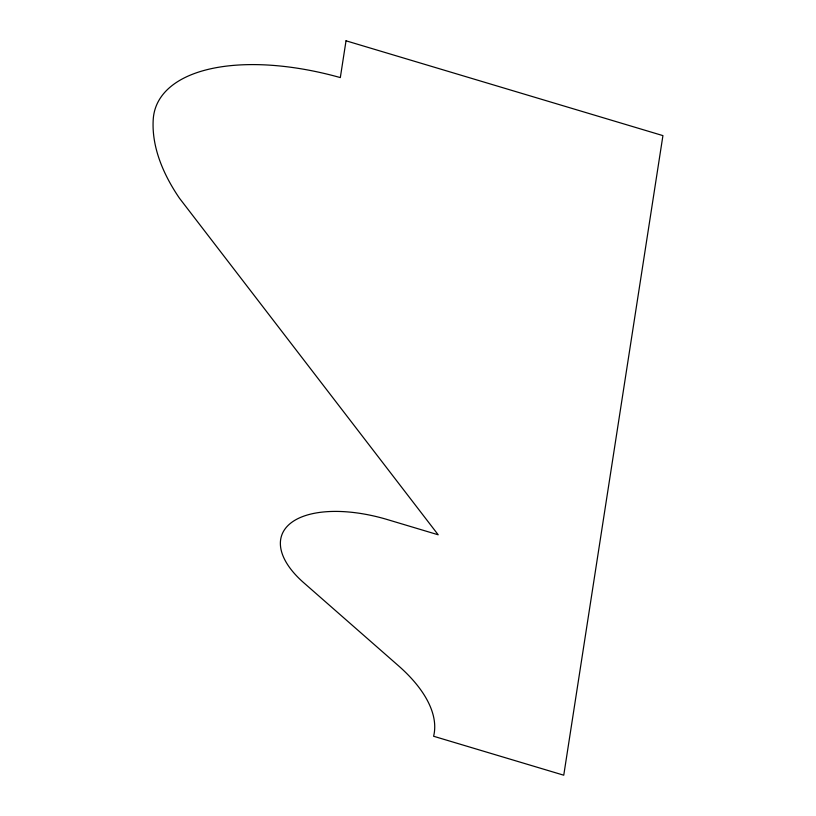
<?xml version="1.0" encoding="UTF-8"?>
<svg xmlns="http://www.w3.org/2000/svg" width="816" height="816" viewBox="0 0 816 816"><rect width="100%" height="100%" fill="white"/><g stroke="black" fill="none" stroke-linecap="round" stroke-linejoin="round"><path stroke-width="1.22" d="M346.025 40.8L340.323 77.591A187.415 89.423 19 0 0 153.235 119.34A338.252 161.405 19 0 0 179.489 198.257L438.192 534.786L385.846 519.119A103.795 49.531 19 0 0 290.965 522.934A103.795 49.531 19 0 0 303.736 582.736L398.371 665.683A161.486 77.051 19 0 1 433.602 736.256L563.754 775.2L662.929 135.619L346.025 40.8"/></g></svg>
